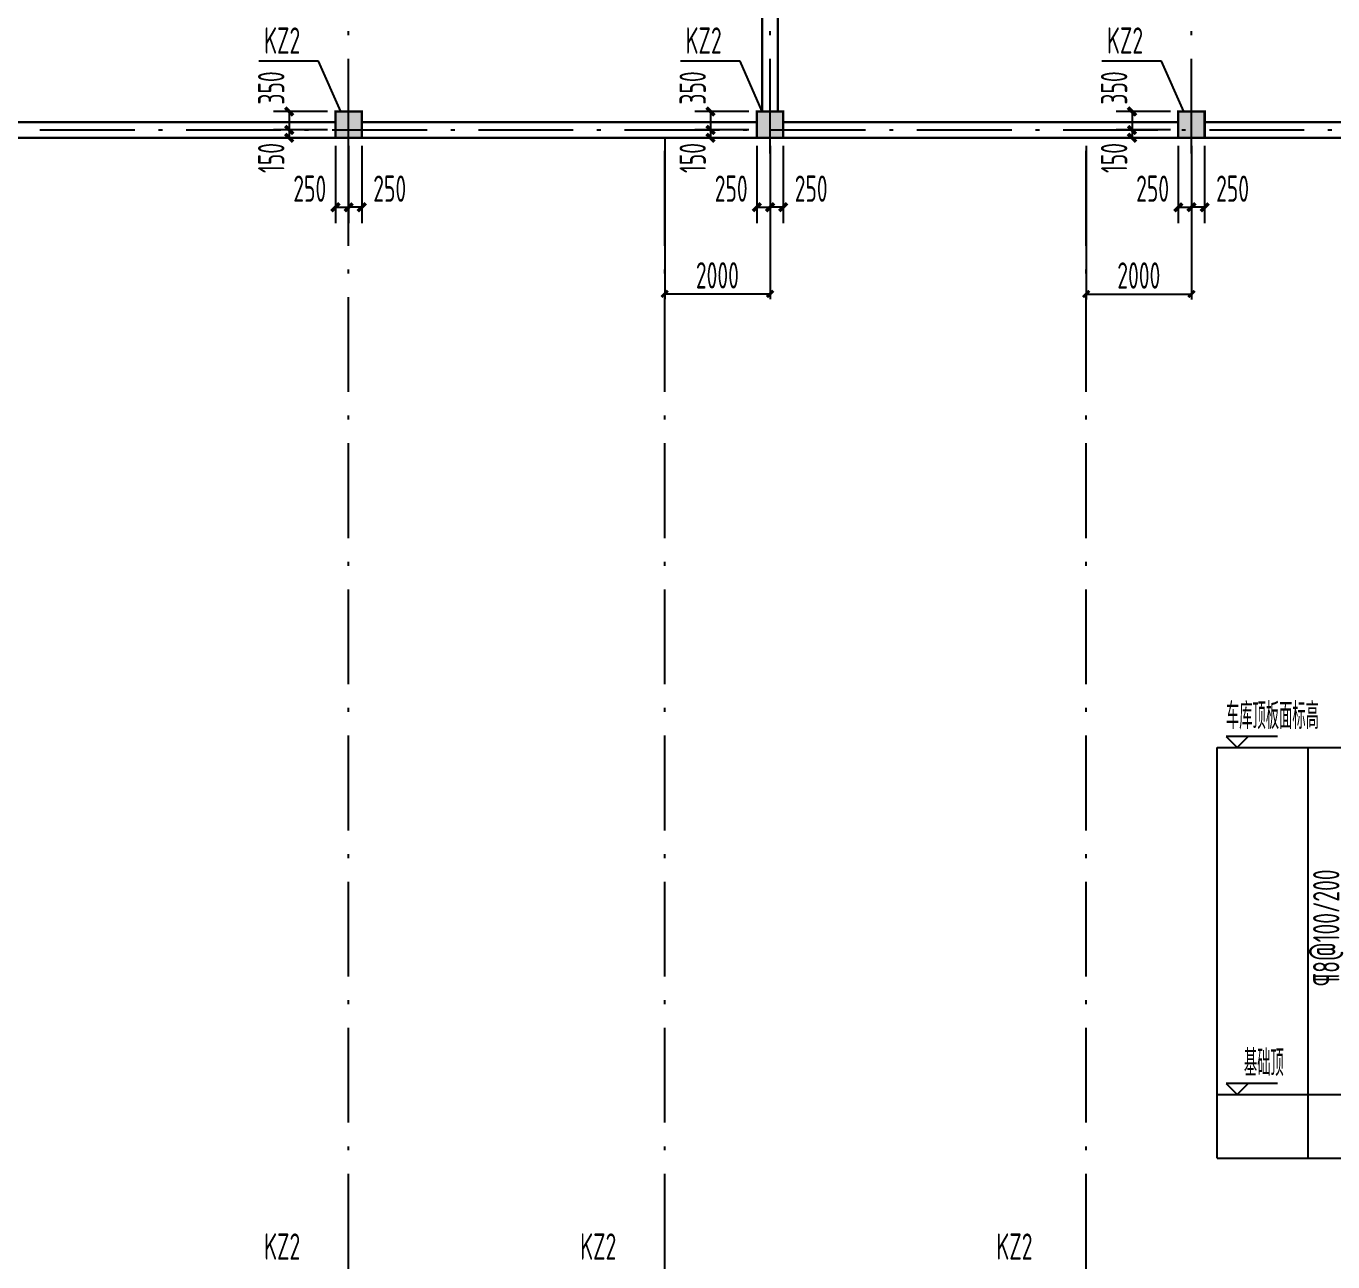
# Model space of a CAD drawing. Extents: x 2468086 to 6957054, y -3413633 to -667223.
# Drawn here: x 5075649 to 5100455, y -1200761 to -1177297 of the extents above; entities that cross this region are included whole.
import ezdxf

# ---------------------------------------------------------------- set-up
doc = ezdxf.new("R2010")
doc.units = 0
doc.header["$LTSCALE"] = 100
doc.header["$MEASUREMENT"] = 0
doc.linetypes.add('2', pattern=[18.5, 12, -3, 0.5, -3])
doc.layers.get('0').update_dxf_attribs({"linetype": 'CONTINUOUS'})
doc.layers.get('DEFPOINTS').update_dxf_attribs({"linetype": 'CONTINUOUS'})
for name, color, linetype in [('墙__实线', 3, 'CONTINUOUS'), ('柱', 2, 'CONTINUOUS'), ('柱填充', 43, 'CONTINUOUS'), ('柱编号', 211, 'CONTINUOUS'), ('轴线__尺寸数字', 7, 'CONTINUOUS'), ('轴线__点划线', 252, '2'), ('通风井定位', 145, 'CONTINUOUS')]:
    doc.layers.add(name, color=color, linetype=linetype)
doc.styles.add('GB', font='gbxwxt.shx', dxfattribs={"width": 0.7, "height": 500, "bigfont": 'gbhzfs.shx'})
doc.dimstyles.new('LYSDIM1', dxfattribs={"dimtxt": 375, "dimasz": 1.5, "dimexe": 300, "dimexo": 150, "dimgap": 90, "dimtad": 1, "dimdec": 0, "dimzin": 0, "dimdsep": 46, "dimtxsty": 'GB', "dimblk1": 'JT', "dimblk2": 'JT', "dimsah": 1, "dimcen": 0, "dimclrt": 7, "dimadec": 0, "dimazin": 0, "dimtfac": 1, "dimtdec": 0, "dimtix": 1, "dimtmove": 2, "dimatfit": 3, "dimldrblk": 'JT', "dimfxl": 1, "dimtolj": 1, "dimtzin": 0, "dimarcsym": 0})

# ---------------------------------------------------------------- blocks, each defined once
blk = doc.blocks.new('JT')
at = {"layer": '轴线__尺寸数字', "const_width": 45}
blk.add_lwpolyline([(-50, -50), (50, 50)], dxfattribs=at)
blk.add_lwpolyline([(-50, -50), (50, 50)], dxfattribs=at)
blk = doc.blocks.new('*D2903')
at = {"layer": 'DEFPOINTS', "color": 0, "transparency": 16777216}
for p in [(5087771, -1179268), (5089771, -1179718), (5089771, -1182382)]:
    blk.add_point(p, dxfattribs=at)
at = {"layer": '轴线__尺寸数字', "color": 0, "lineweight": -2, "transparency": 16777216}
for p, q in [((5087771, -1179418), (5087771, -1182482)), ((5089771, -1179868), (5089771, -1182482)), ((5087772, -1182382), (5089770, -1182382))]:
    blk.add_line(p, q, dxfattribs=at)
at = {"layer": '轴线__尺寸数字', "color": 0, "lineweight": -2, "transparency": 16777216, "xscale": 1.2, "yscale": 1.2, "zscale": 1.2, "rotation": 180}
blk.add_blockref('JT', (5087771, -1182382), dxfattribs=at)
at = {"layer": '轴线__尺寸数字', "color": 0, "lineweight": -2, "transparency": 16777216, "xscale": 1.2, "yscale": 1.2, "zscale": 1.2}
blk.add_blockref('JT', (5089771, -1182382), dxfattribs=at)
at = {"layer": '轴线__尺寸数字', "color": 7, "transparency": 16777216, "insert": (5088771, -1182029), "char_height": 500, "attachment_point": 5, "style": 'GB'}
blk.add_mtext('\\A1;2000', dxfattribs=at)
blk = doc.blocks.new('*D2904')
at = {"layer": 'DEFPOINTS', "color": 0, "transparency": 16777216}
for p in [(5095771, -1179418), (5097771, -1179418), (5097771, -1182385)]:
    blk.add_point(p, dxfattribs=at)
at = {"layer": '轴线__尺寸数字', "color": 0, "lineweight": -2, "transparency": 16777216}
for p, q in [((5095771, -1179568), (5095771, -1182485)), ((5097771, -1179568), (5097771, -1182485)), ((5095772, -1182385), (5097770, -1182385))]:
    blk.add_line(p, q, dxfattribs=at)
at = {"layer": '轴线__尺寸数字', "color": 0, "lineweight": -2, "transparency": 16777216, "xscale": 1.2, "yscale": 1.2, "zscale": 1.2, "rotation": 180}
blk.add_blockref('JT', (5095771, -1182385), dxfattribs=at)
at = {"layer": '轴线__尺寸数字', "color": 0, "lineweight": -2, "transparency": 16777216, "xscale": 1.2, "yscale": 1.2, "zscale": 1.2}
blk.add_blockref('JT', (5097771, -1182385), dxfattribs=at)
at = {"layer": '轴线__尺寸数字', "color": 7, "transparency": 16777216, "insert": (5096771, -1182032), "char_height": 500, "attachment_point": 5, "style": 'GB'}
blk.add_mtext('\\A1;2000', dxfattribs=at)
blk = doc.blocks.new('BG')
for p, q in [((-649, 177), (177, 177)), ((-177, 177), (0, 0)), ((177, 177), (0, 0))]:
    blk.add_line(p, q)
blk = doc.blocks.new('*D3148')
at = {"layer": 'DEFPOINTS', "color": 0, "transparency": 16777216}
for p in [(5097521, -1178918), (5096642, -1179268), (5097521, -1179268)]:
    blk.add_point(p, dxfattribs=at)
at = {"layer": '通风井定位', "color": 0, "lineweight": -2, "transparency": 16777216}
for p, q in [((5097371, -1178918), (5096342, -1178918)), ((5096642, -1178919), (5096642, -1179266)), ((5097371, -1179268), (5096342, -1179268))]:
    blk.add_line(p, q, dxfattribs=at)
at = {"layer": '通风井定位', "color": 0, "lineweight": -2, "transparency": 16777216, "xscale": 1.5, "yscale": 1.5, "zscale": 1.5}
for p, rotation in [((5096642, -1178918), 90), ((5096642, -1179268), 270)]:
    blk.add_blockref('JT', p, dxfattribs=dict(at, rotation=rotation))
at = {"layer": '通风井定位', "color": 7, "transparency": 16777216, "insert": (5096302, -1178471), "char_height": 500, "attachment_point": 5, "rotation": 90, "style": 'GB'}
blk.add_mtext('\\A1;350', dxfattribs=at)
blk = doc.blocks.new('*D3149')
at = {"layer": 'DEFPOINTS', "color": 0, "transparency": 16777216}
for p in [(5096642, -1179418), (5097521, -1179268), (5097521, -1179418)]:
    blk.add_point(p, dxfattribs=at)
at = {"layer": '通风井定位', "color": 0, "lineweight": -2, "transparency": 16777216}
for p, q in [((5097371, -1179268), (5096342, -1179268)), ((5097371, -1179418), (5096342, -1179418)), ((5096642, -1179266), (5096642, -1179265)), ((5096642, -1179268), (5096642, -1179418)), ((5096642, -1179419), (5096642, -1179421))]:
    blk.add_line(p, q, dxfattribs=at)
at = {"layer": '通风井定位', "color": 0, "lineweight": -2, "transparency": 16777216, "xscale": 1.5, "yscale": 1.5, "zscale": 1.5}
for p, rotation in [((5096642, -1179268), 270), ((5096642, -1179418), 90)]:
    blk.add_blockref('JT', p, dxfattribs=dict(at, rotation=rotation))
at = {"layer": '通风井定位', "color": 7, "transparency": 16777216, "insert": (5096302, -1179801), "char_height": 500, "attachment_point": 5, "rotation": 90, "style": 'GB'}
blk.add_mtext('\\A1;150', dxfattribs=at)
blk = doc.blocks.new('*D3150')
at = {"layer": 'DEFPOINTS', "color": 0, "transparency": 16777216}
for p in [(5097521, -1179418), (5097771, -1179418), (5097771, -1180736)]:
    blk.add_point(p, dxfattribs=at)
at = {"layer": '通风井定位', "color": 0, "lineweight": -2, "transparency": 16777216}
for p, q in [((5097521, -1179568), (5097521, -1181036)), ((5097771, -1179568), (5097771, -1181036)), ((5097522, -1180736), (5097769, -1180736))]:
    blk.add_line(p, q, dxfattribs=at)
at = {"layer": '通风井定位', "color": 0, "lineweight": -2, "transparency": 16777216, "xscale": 1.5, "yscale": 1.5, "zscale": 1.5, "rotation": 180}
blk.add_blockref('JT', (5097521, -1180736), dxfattribs=at)
at = {"layer": '通风井定位', "color": 0, "lineweight": -2, "transparency": 16777216, "xscale": 1.5, "yscale": 1.5, "zscale": 1.5}
blk.add_blockref('JT', (5097771, -1180736), dxfattribs=at)
at = {"layer": '通风井定位', "color": 7, "transparency": 16777216, "insert": (5097033, -1180383), "char_height": 500, "attachment_point": 5, "style": 'GB'}
blk.add_mtext('\\A1;250', dxfattribs=at)
blk = doc.blocks.new('*D3151')
at = {"layer": 'DEFPOINTS', "color": 0, "transparency": 16777216}
for p in [(5097771, -1179418), (5098021, -1179418), (5097771, -1180736)]:
    blk.add_point(p, dxfattribs=at)
at = {"layer": '通风井定位', "color": 0, "lineweight": -2, "transparency": 16777216}
for p, q in [((5097771, -1179568), (5097771, -1181036)), ((5098021, -1179568), (5098021, -1181036)), ((5098019, -1180736), (5097772, -1180736))]:
    blk.add_line(p, q, dxfattribs=at)
at = {"layer": '通风井定位', "color": 0, "lineweight": -2, "transparency": 16777216, "xscale": 1.5, "yscale": 1.5, "zscale": 1.5, "rotation": 180}
blk.add_blockref('JT', (5097771, -1180736), dxfattribs=at)
at = {"layer": '通风井定位', "color": 0, "lineweight": -2, "transparency": 16777216, "xscale": 1.5, "yscale": 1.5, "zscale": 1.5}
blk.add_blockref('JT', (5098021, -1180736), dxfattribs=at)
at = {"layer": '通风井定位', "color": 7, "transparency": 16777216, "insert": (5098551, -1180383), "char_height": 500, "attachment_point": 5, "style": 'GB'}
blk.add_mtext('\\A1;250', dxfattribs=at)
blk = doc.blocks.new('*D3152')
at = {"layer": 'DEFPOINTS', "color": 0, "transparency": 16777216}
for p in [(5089521, -1178918), (5088642, -1179268), (5089521, -1179268)]:
    blk.add_point(p, dxfattribs=at)
at = {"layer": '通风井定位', "color": 0, "lineweight": -2, "transparency": 16777216}
for p, q in [((5089371, -1178918), (5088342, -1178918)), ((5088642, -1178919), (5088642, -1179266)), ((5089371, -1179268), (5088342, -1179268))]:
    blk.add_line(p, q, dxfattribs=at)
at = {"layer": '通风井定位', "color": 0, "lineweight": -2, "transparency": 16777216, "xscale": 1.5, "yscale": 1.5, "zscale": 1.5}
for p, rotation in [((5088642, -1178918), 90), ((5088642, -1179268), 270)]:
    blk.add_blockref('JT', p, dxfattribs=dict(at, rotation=rotation))
at = {"layer": '通风井定位', "color": 7, "transparency": 16777216, "insert": (5088302, -1178471), "char_height": 500, "attachment_point": 5, "rotation": 90, "style": 'GB'}
blk.add_mtext('\\A1;350', dxfattribs=at)
blk = doc.blocks.new('*D3153')
at = {"layer": 'DEFPOINTS', "color": 0, "transparency": 16777216}
for p in [(5088642, -1179418), (5089521, -1179268), (5089521, -1179418)]:
    blk.add_point(p, dxfattribs=at)
at = {"layer": '通风井定位', "color": 0, "lineweight": -2, "transparency": 16777216}
for p, q in [((5089371, -1179268), (5088342, -1179268)), ((5089371, -1179418), (5088342, -1179418)), ((5088642, -1179266), (5088642, -1179265)), ((5088642, -1179268), (5088642, -1179418)), ((5088642, -1179419), (5088642, -1179421))]:
    blk.add_line(p, q, dxfattribs=at)
at = {"layer": '通风井定位', "color": 0, "lineweight": -2, "transparency": 16777216, "xscale": 1.5, "yscale": 1.5, "zscale": 1.5}
for p, rotation in [((5088642, -1179268), 270), ((5088642, -1179418), 90)]:
    blk.add_blockref('JT', p, dxfattribs=dict(at, rotation=rotation))
at = {"layer": '通风井定位', "color": 7, "transparency": 16777216, "insert": (5088302, -1179801), "char_height": 500, "attachment_point": 5, "rotation": 90, "style": 'GB'}
blk.add_mtext('\\A1;150', dxfattribs=at)
blk = doc.blocks.new('*D3154')
at = {"layer": 'DEFPOINTS', "color": 0, "transparency": 16777216}
for p in [(5089521, -1179418), (5089771, -1179418), (5089771, -1180736)]:
    blk.add_point(p, dxfattribs=at)
at = {"layer": '通风井定位', "color": 0, "lineweight": -2, "transparency": 16777216}
for p, q in [((5089521, -1179568), (5089521, -1181036)), ((5089771, -1179568), (5089771, -1181036)), ((5089522, -1180736), (5089769, -1180736))]:
    blk.add_line(p, q, dxfattribs=at)
at = {"layer": '通风井定位', "color": 0, "lineweight": -2, "transparency": 16777216, "xscale": 1.5, "yscale": 1.5, "zscale": 1.5, "rotation": 180}
blk.add_blockref('JT', (5089521, -1180736), dxfattribs=at)
at = {"layer": '通风井定位', "color": 0, "lineweight": -2, "transparency": 16777216, "xscale": 1.5, "yscale": 1.5, "zscale": 1.5}
blk.add_blockref('JT', (5089771, -1180736), dxfattribs=at)
at = {"layer": '通风井定位', "color": 7, "transparency": 16777216, "insert": (5089033, -1180383), "char_height": 500, "attachment_point": 5, "style": 'GB'}
blk.add_mtext('\\A1;250', dxfattribs=at)
blk = doc.blocks.new('*D3155')
at = {"layer": 'DEFPOINTS', "color": 0, "transparency": 16777216}
for p in [(5089771, -1179418), (5090021, -1179418), (5089771, -1180736)]:
    blk.add_point(p, dxfattribs=at)
at = {"layer": '通风井定位', "color": 0, "lineweight": -2, "transparency": 16777216}
for p, q in [((5089771, -1179568), (5089771, -1181036)), ((5090021, -1179568), (5090021, -1181036)), ((5090019, -1180736), (5089772, -1180736))]:
    blk.add_line(p, q, dxfattribs=at)
at = {"layer": '通风井定位', "color": 0, "lineweight": -2, "transparency": 16777216, "xscale": 1.5, "yscale": 1.5, "zscale": 1.5, "rotation": 180}
blk.add_blockref('JT', (5089771, -1180736), dxfattribs=at)
at = {"layer": '通风井定位', "color": 0, "lineweight": -2, "transparency": 16777216, "xscale": 1.5, "yscale": 1.5, "zscale": 1.5}
blk.add_blockref('JT', (5090021, -1180736), dxfattribs=at)
at = {"layer": '通风井定位', "color": 7, "transparency": 16777216, "insert": (5090551, -1180383), "char_height": 500, "attachment_point": 5, "style": 'GB'}
blk.add_mtext('\\A1;250', dxfattribs=at)
blk = doc.blocks.new('*D3156')
at = {"layer": 'DEFPOINTS', "color": 0, "transparency": 16777216}
for p in [(5081521, -1178918), (5080642, -1179268), (5081521, -1179268)]:
    blk.add_point(p, dxfattribs=at)
at = {"layer": '通风井定位', "color": 0, "lineweight": -2, "transparency": 16777216}
for p, q in [((5081371, -1178918), (5080342, -1178918)), ((5080642, -1178919), (5080642, -1179266)), ((5081371, -1179268), (5080342, -1179268))]:
    blk.add_line(p, q, dxfattribs=at)
at = {"layer": '通风井定位', "color": 0, "lineweight": -2, "transparency": 16777216, "xscale": 1.5, "yscale": 1.5, "zscale": 1.5}
for p, rotation in [((5080642, -1178918), 90), ((5080642, -1179268), 270)]:
    blk.add_blockref('JT', p, dxfattribs=dict(at, rotation=rotation))
at = {"layer": '通风井定位', "color": 7, "transparency": 16777216, "insert": (5080302, -1178471), "char_height": 500, "attachment_point": 5, "rotation": 90, "style": 'GB'}
blk.add_mtext('\\A1;350', dxfattribs=at)
blk = doc.blocks.new('*D3157')
at = {"layer": 'DEFPOINTS', "color": 0, "transparency": 16777216}
for p in [(5080642, -1179418), (5081521, -1179268), (5081521, -1179418)]:
    blk.add_point(p, dxfattribs=at)
at = {"layer": '通风井定位', "color": 0, "lineweight": -2, "transparency": 16777216}
for p, q in [((5081371, -1179268), (5080342, -1179268)), ((5081371, -1179418), (5080342, -1179418)), ((5080642, -1179266), (5080642, -1179265)), ((5080642, -1179268), (5080642, -1179418)), ((5080642, -1179419), (5080642, -1179421))]:
    blk.add_line(p, q, dxfattribs=at)
at = {"layer": '通风井定位', "color": 0, "lineweight": -2, "transparency": 16777216, "xscale": 1.5, "yscale": 1.5, "zscale": 1.5}
for p, rotation in [((5080642, -1179268), 270), ((5080642, -1179418), 90)]:
    blk.add_blockref('JT', p, dxfattribs=dict(at, rotation=rotation))
at = {"layer": '通风井定位', "color": 7, "transparency": 16777216, "insert": (5080302, -1179801), "char_height": 500, "attachment_point": 5, "rotation": 90, "style": 'GB'}
blk.add_mtext('\\A1;150', dxfattribs=at)
blk = doc.blocks.new('*D3158')
at = {"layer": 'DEFPOINTS', "color": 0, "transparency": 16777216}
for p in [(5081521, -1179418), (5081771, -1179418), (5081771, -1180736)]:
    blk.add_point(p, dxfattribs=at)
at = {"layer": '通风井定位', "color": 0, "lineweight": -2, "transparency": 16777216}
for p, q in [((5081521, -1179568), (5081521, -1181036)), ((5081771, -1179568), (5081771, -1181036)), ((5081522, -1180736), (5081769, -1180736))]:
    blk.add_line(p, q, dxfattribs=at)
at = {"layer": '通风井定位', "color": 0, "lineweight": -2, "transparency": 16777216, "xscale": 1.5, "yscale": 1.5, "zscale": 1.5, "rotation": 180}
blk.add_blockref('JT', (5081521, -1180736), dxfattribs=at)
at = {"layer": '通风井定位', "color": 0, "lineweight": -2, "transparency": 16777216, "xscale": 1.5, "yscale": 1.5, "zscale": 1.5}
blk.add_blockref('JT', (5081771, -1180736), dxfattribs=at)
at = {"layer": '通风井定位', "color": 7, "transparency": 16777216, "insert": (5081033, -1180383), "char_height": 500, "attachment_point": 5, "style": 'GB'}
blk.add_mtext('\\A1;250', dxfattribs=at)
blk = doc.blocks.new('*D3159')
at = {"layer": 'DEFPOINTS', "color": 0, "transparency": 16777216}
for p in [(5081771, -1179418), (5082021, -1179418), (5081771, -1180736)]:
    blk.add_point(p, dxfattribs=at)
at = {"layer": '通风井定位', "color": 0, "lineweight": -2, "transparency": 16777216}
for p, q in [((5081771, -1179568), (5081771, -1181036)), ((5082021, -1179568), (5082021, -1181036)), ((5082019, -1180736), (5081772, -1180736))]:
    blk.add_line(p, q, dxfattribs=at)
at = {"layer": '通风井定位', "color": 0, "lineweight": -2, "transparency": 16777216, "xscale": 1.5, "yscale": 1.5, "zscale": 1.5, "rotation": 180}
blk.add_blockref('JT', (5081771, -1180736), dxfattribs=at)
at = {"layer": '通风井定位', "color": 0, "lineweight": -2, "transparency": 16777216, "xscale": 1.5, "yscale": 1.5, "zscale": 1.5}
blk.add_blockref('JT', (5082021, -1180736), dxfattribs=at)
at = {"layer": '通风井定位', "color": 7, "transparency": 16777216, "insert": (5082551, -1180383), "char_height": 500, "attachment_point": 5, "style": 'GB'}
blk.add_mtext('\\A1;250', dxfattribs=at)

msp = doc.modelspace()

# ---------------------------------------------------------------- hatches: boundary and pattern name
at = {"layer": '柱填充'}
for points in [[(5081520.8, -1178917.8), (5081520.8, -1179417.8), (5082020.8, -1179417.8), (5082020.8, -1178917.8)], [(5089520.8, -1178917.8), (5089520.8, -1179417.8), (5090020.8, -1179417.8), (5090020.8, -1178917.8)], [(5097520.8, -1178917.8), (5097520.8, -1179417.8), (5098020.8, -1179417.8), (5098020.8, -1178917.8)]]:
    msp.add_hatch(color=256, dxfattribs=at).paths.add_polyline_path(points)

# ---------------------------------------------------------------- linework, layer by layer
for p, q in [((5098260, -1198791.7), (5098260, -1190991.5)), ((5098260, -1198791.7), (5098260, -1190991.5)), ((5098260, -1190991.5), (5107927, -1190991.5)), ((5099983.7, -1198791.7), (5099983.7, -1190991.5)), ((5098260, -1197580.6), (5107927, -1197580.6)), ((5098260, -1198791.7), (5107927, -1198791.7))]:
    msp.add_line(p, q)
at = {"layer": '墙__实线', "color": 94, "const_width": 45}
for points in [[(5089620.8, -1178917.8), (5089620.8, -1168117.8), (5104620.8, -1168117.8)], [(5074020.8, -1179117.8), (5081520.8, -1179117.8)], [(5082020.8, -1179117.8), (5089520.8, -1179117.8)], [(5090020.8, -1179117.8), (5097520.8, -1179117.8)], [(5098020.8, -1179117.8), (5104420.8, -1179117.8)], [(5074020.8, -1179417.8), (5081520.8, -1179417.8)], [(5082020.8, -1179417.8), (5089520.8, -1179417.8)], [(5090020.8, -1179417.8), (5097520.8, -1179417.8)], [(5098020.8, -1179417.8), (5104420.8, -1179417.8)]]:
    msp.add_lwpolyline(points, dxfattribs=at)
at = {"layer": '墙__实线', "color": 94, "const_width": 45, "elevation": 0}
msp.add_lwpolyline([(5089920.8, -1178917.8), (5089920.8, -1168417.8), (5104620.8, -1168417.8)], dxfattribs=at)
at = {"layer": '柱', "const_width": 45}
for points in [[(5081520.8, -1178917.8), (5081520.8, -1179417.8), (5082020.8, -1179417.8), (5082020.8, -1178917.8), (5081520.8, -1178917.8)], [(5089520.8, -1178917.8), (5089520.8, -1179417.8), (5090020.8, -1179417.8), (5090020.8, -1178917.8), (5089520.8, -1178917.8)], [(5097520.8, -1178917.8), (5097520.8, -1179417.8), (5098020.8, -1179417.8), (5098020.8, -1178917.8), (5097520.8, -1178917.8)]]:
    msp.add_lwpolyline(points, dxfattribs=at)
at = {"layer": '柱编号'}
for p, q in [((5081200.7, -1177963.5), (5080068.5, -1177963.5)), ((5081623.4, -1178917.8), (5081200.7, -1177963.5)), ((5089200.7, -1177963.5), (5088068.5, -1177963.5)), ((5089623.4, -1178917.8), (5089200.7, -1177963.5)), ((5097200.7, -1177963.5), (5096068.5, -1177963.5)), ((5097623.4, -1178917.8), (5097200.7, -1177963.5))]:
    msp.add_line(p, q, dxfattribs=at)
at = {"layer": '轴线__点划线', "ltscale": 1.5}
for p, q in [((5097770.8, -1179717.9), (5097770.8, -1100139.4)), ((5081770.8, -1179717.9), (5081770.8, -1131267.8)), ((5089770.8, -1179717.9), (5089770.8, -1131267.8)), ((4923285.1, -1179267.8), (5210016.5, -1179267.8)), ((5081770.8, -1236967.6), (5081770.8, -1179267.8)), ((5087770.8, -1236967.6), (5087770.8, -1179267.8)), ((5095770.8, -1236967.6), (5095770.8, -1179267.8))]:
    msp.add_line(p, q, dxfattribs=at)

# ---------------------------------------------------------------- block references
at = {"xscale": -1.181250000139698, "yscale": 1.181250000139698, "zscale": 1.18125}
for p in [(5098639.8, -1190991.5), (5098639.8, -1197580.6)]:
    msp.add_blockref('BG', p, dxfattribs=at)

# ---------------------------------------------------------------- texts
at = {"style": 'GB', "width": 0.7}
for s, p in [('车库顶板面标高', (5098425.6, -1190645.3)), ('基础顶', (5098766, -1197234.4))]:
    msp.add_text(s, height=500, dxfattribs=at).set_placement(p)
msp.add_text('¶8@100/200', height=500, rotation=90, dxfattribs=at).set_placement((5100579.2, -1195533.1))
at = {"layer": '柱编号', "style": 'GB', "width": 0.7}
for p in [(5080166.7, -1177820.2), (5088166.7, -1177820.2), (5096166.7, -1177820.2), (5080166.7, -1200720), (5086166.7, -1200720), (5094066.7, -1200720)]:
    msp.add_text('KZ2', height=500, dxfattribs=at).set_placement(p)

# ---------------------------------------------------------------- dimensions: what is measured, and where the dimension line sits
at = {"layer": '轴线__尺寸数字', "color": 7}
for base, p1, p2, picture, middle in [((5089770.8, -1182382.2), (5087770.8, -1179267.8), (5089770.8, -1179717.9), '*D2903', (5088770.8, -1182029)), ((5097770.8, -1182385), (5095770.8, -1179417.8), (5097770.8, -1179417.8), '*D2904', (5096770.8, -1182031.8))]:
    dim = msp.add_linear_dim(base=base, p1=p1, p2=p2, dimstyle='LYSDIM1', override={"dimtxt": 300, "dimasz": 1.2, "dimexe": 100}, dxfattribs=at)
    dim.commit()
    dim.dimension.update_dxf_attribs({"geometry": picture, "text_midpoint": middle})
at = {"layer": '通风井定位'}
for base, p1, p2, picture, middle in [((5080641.7, -1179267.8), (5081520.8, -1178917.8), (5081520.8, -1179267.8), '*D3156', (5080301.6, -1178470.6)), ((5088641.7, -1179267.8), (5089520.8, -1178917.8), (5089520.8, -1179267.8), '*D3152', (5088301.6, -1178470.6)), ((5096641.7, -1179267.8), (5097520.8, -1178917.8), (5097520.8, -1179267.8), '*D3148', (5096301.6, -1178470.6)), ((5080641.7, -1179417.8), (5081520.8, -1179267.8), (5081520.8, -1179417.8), '*D3157', (5080301.6, -1179801.3)), ((5088641.7, -1179417.8), (5089520.8, -1179267.8), (5089520.8, -1179417.8), '*D3153', (5088301.6, -1179801.3)), ((5096641.7, -1179417.8), (5097520.8, -1179267.8), (5097520.8, -1179417.8), '*D3149', (5096301.6, -1179801.3))]:
    dim = msp.add_linear_dim(base=base, p1=p1, p2=p2, angle=90, dimstyle='LYSDIM1', override={"dimtxt": 500}, dxfattribs=at)
    dim.commit()
    dim.dimension.update_dxf_attribs({"geometry": picture, "text_midpoint": middle, "dimtype": 128})
for base, p1, p2, picture, middle in [((5081770.8, -1180735.8), (5081520.8, -1179417.8), (5081770.8, -1179417.8), '*D3158', (5081033.2, -1180382.6)), ((5081770.8, -1180735.8), (5082020.8, -1179417.8), (5081770.8, -1179417.8), '*D3159', (5082551.2, -1180382.6)), ((5089770.8, -1180735.8), (5089520.8, -1179417.8), (5089770.8, -1179417.8), '*D3154', (5089033.2, -1180382.6)), ((5089770.8, -1180735.8), (5090020.8, -1179417.8), (5089770.8, -1179417.8), '*D3155', (5090551.2, -1180382.6)), ((5097770.8, -1180735.8), (5097520.8, -1179417.8), (5097770.8, -1179417.8), '*D3150', (5097033.2, -1180382.6)), ((5097770.8, -1180735.8), (5098020.8, -1179417.8), (5097770.8, -1179417.8), '*D3151', (5098551.2, -1180382.6))]:
    dim = msp.add_linear_dim(base=base, p1=p1, p2=p2, dimstyle='LYSDIM1', override={"dimtxt": 500}, dxfattribs=at)
    dim.commit()
    dim.dimension.update_dxf_attribs({"geometry": picture, "text_midpoint": middle, "dimtype": 128})

doc.saveas('drawing.dxf')
